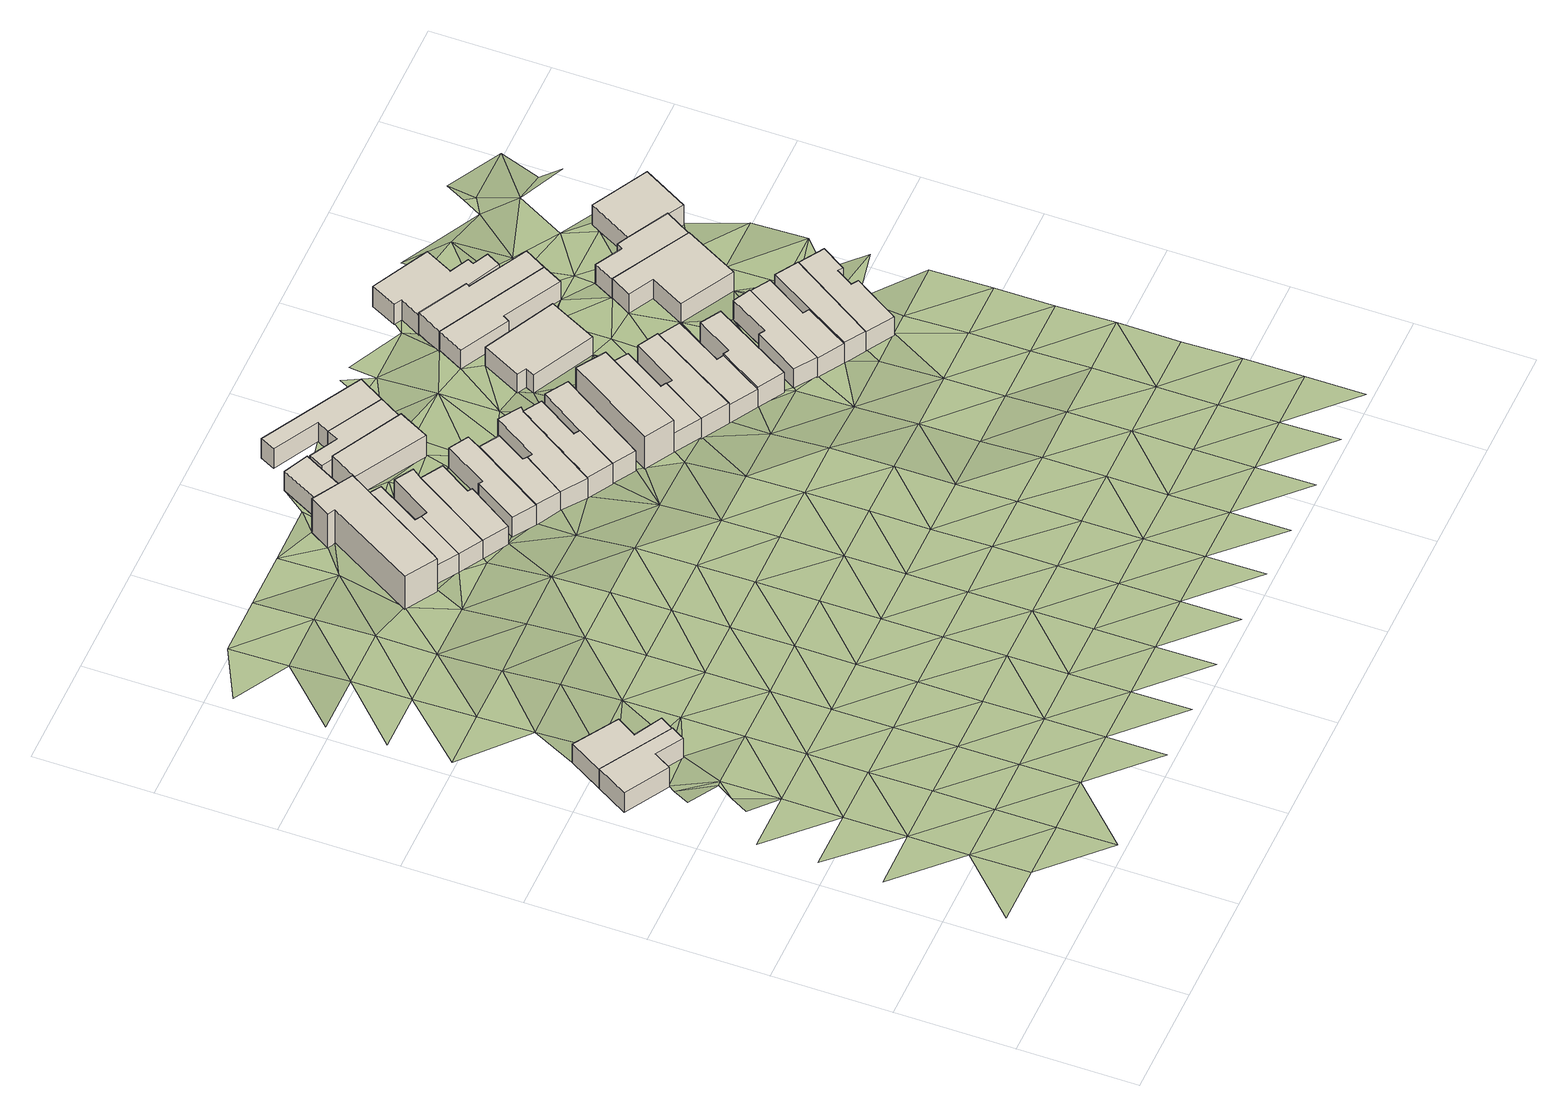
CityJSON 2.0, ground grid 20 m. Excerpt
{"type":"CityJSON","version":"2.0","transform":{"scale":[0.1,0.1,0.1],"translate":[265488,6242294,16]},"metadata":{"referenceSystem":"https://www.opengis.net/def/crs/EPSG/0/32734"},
"CityObjects":{
"building1":{"type":"Building","attributes":{"address":"Shelley Road Salt River Cape Town","building":"house","building:levels":"1","footprint":{"type":"Polygon"},"plus_code":"CVXJXJX8+X7R","ground_height":19.84,"building_height":4.1,"roof_height":23.94},"geometry":[{"type":"Solid","lod":"1","boundaries":[[[[0,1,2,3,4,5]],[[1,6,7,3,2]],[[6,8,9,7]],[[8,10,11,9]],[[10,12,13,11]],[[12,0,5,4,13]],[[4,3,7,9,11,13]],[[12,10,8,6,1,0]]]]}]},
"building2":{"type":"Building","attributes":{"address":"Shelley Road Salt River Cape Town","building":"house","building:levels":"1","footprint":{"type":"Polygon"},"plus_code":"CVXRXQXM+XRV","ground_height":19.46,"building_height":4.1,"roof_height":23.56},"geometry":[{"type":"Solid","lod":"1","boundaries":[[[[1,0,5,2]],[[0,14,15,5]],[[14,16,17,15]],[[16,18,19,17]],[[18,20,21,19]],[[20,1,2,21]],[[2,5,15,17,19,21]],[[20,18,16,14,0,1]]]]}]},
"building3":{"type":"Building","attributes":{"address":"52 Dove Street Salt River Cape Town","building":"house","building:levels":"2","footprint":{"type":"Polygon"},"plus_code":"C3X5X9XP+X6W","ground_height":17.91,"building_height":6.9,"roof_height":24.81},"geometry":[{"type":"Solid","lod":"1","boundaries":[[[[22,23,24,25,26,27]],[[23,28,29,25,24]],[[28,30,31,29]],[[30,32,33,31]],[[32,34,35,33]],[[34,36,37,35]],[[36,38,39,37]],[[38,22,27,26,39]],[[26,25,29,31,33,35,37,39]],[[38,36,34,32,30,28,23,22]]]]}]},
"building4":{"type":"Building","attributes":{"address":"50 Dove Street Salt River Cape Town","building":"house","building:levels":"1","footprint":{"type":"Polygon"},"plus_code":"C3XFXPXW+XJR","ground_height":17.96,"building_height":4.1,"roof_height":22.06},"geometry":[{"type":"Solid","lod":"1","boundaries":[[[[40,41,27,24]],[[41,42,43,27]],[[42,44,45,43]],[[44,46,47,45]],[[46,48,49,47]],[[48,40,24,49]],[[24,27,43,45,47,49]],[[48,46,44,42,41,40]]]]}]},
"building5":{"type":"Building","attributes":{"address":"48 Dove Street Salt River Cape Town","building":"house","building:levels":"1","footprint":{"type":"Polygon"},"plus_code":"C3XGXJXP+X8R","ground_height":17.96,"building_height":4.1,"roof_height":22.06},"geometry":[{"type":"Solid","lod":"1","boundaries":[[[[42,50,51,43]],[[50,52,53,54,51]],[[52,55,56,57,54,53]],[[55,58,59,57,56]],[[58,60,61,59]],[[60,44,45,61]],[[44,42,43,45]],[[43,51,54,57,59,61,45]],[[44,60,58,55,52,50,42]]]]}]},
"building6":{"type":"Building","attributes":{"address":"46 Dove Street Salt River Cape Town","building":"house","building:levels":"1","footprint":{"type":"Polygon"},"plus_code":"C3XQXQX2+XFV","ground_height":17.87,"building_height":4.1,"roof_height":21.97},"geometry":[{"type":"Solid","lod":"1","boundaries":[[[[50,62,63,64]],[[62,65,66,63]],[[65,67,68,66]],[[67,69,70,68]],[[69,52,53,70]],[[52,50,64,53]],[[64,63,66,68,70,53]],[[52,69,67,65,62,50]]]]}]},
"building7":{"type":"Building","attributes":{"address":"Salt River Cape Town","building":"house","building:levels":"1","footprint":{"type":"Polygon"},"plus_code":"C3XJX5X3+XQV","ground_height":17.28,"building_height":4.1,"roof_height":21.38},"geometry":[{"type":"Solid","lod":"1","boundaries":[[[[71,72,73,74]],[[72,75,76,73]],[[75,77,78,76]],[[77,71,74,78]],[[74,73,76,78]],[[77,75,72,71]]]]}]},
"building8":{"type":"Building","attributes":{"address":"44 Dove Street Salt River Cape Town","building":"house","building:levels":"1","footprint":{"type":"Polygon"},"plus_code":"C4X2X7X3+XWW","ground_height":18.02,"building_height":4.1,"roof_height":22.12},"geometry":[{"type":"Solid","lod":"1","boundaries":[[[[79,80,81,82]],[[80,83,84,81]],[[83,85,86,84]],[[85,87,88,86]],[[87,89,90,88]],[[89,91,92,90]],[[91,79,82,92]],[[82,81,84,86,88,90,92]],[[91,89,87,85,83,80,79]]]]}]},
"building9":{"type":"Building","attributes":{"address":"42 Dove Street Salt River Cape Town","building":"house","building:levels":"1","footprint":{"type":"Polygon"},"plus_code":"C4X6XWXQ+X3R","ground_height":18.12,"building_height":4.1,"roof_height":22.22},"geometry":[{"type":"Solid","lod":"1","boundaries":[[[[79,93,94,95,96,82]],[[93,97,98,95,94]],[[97,99,100,98]],[[99,101,102,100]],[[101,80,103,102]],[[80,79,82,96,103]],[[96,95,98,100,102,103]],[[80,101,99,97,93,79]]]]}]},
"building10":{"type":"Building","attributes":{"address":"Kingsley Road Salt River Cape Town","building":"house","building:levels":"1","footprint":{"type":"Polygon"},"plus_code":"C4X3XJXR+XFW","ground_height":17.87,"building_height":4.1,"roof_height":21.97},"geometry":[{"type":"Solid","lod":"1","boundaries":[[[[104,105,106,107,108,109]],[[105,110,111,107,106]],[[110,112,113,111]],[[112,104,109,108,113]],[[108,107,111,113]],[[112,110,105,104]]]]}]},
"building11":{"type":"Building","attributes":{"address":"40 Dove Street Salt River Cape Town","building":"house","building:levels":"1","footprint":{"type":"Polygon"},"plus_code":"C4XCX4XG+XQX","ground_height":18.12,"building_height":4.1,"roof_height":22.22},"geometry":[{"type":"Solid","lod":"1","boundaries":[[[[114,115,116,95]],[[115,117,118,116]],[[117,119,120,118]],[[119,121,122,120]],[[121,123,124,122]],[[123,125,98,124]],[[125,114,95,98]],[[95,116,118,120,122,124,98]],[[125,123,121,119,117,115,114]]]]}]},
"building12":{"type":"Building","attributes":{"address":"Kingsley Road Salt River Cape Town","building":"house","building:levels":"1","footprint":{"type":"Polygon"},"plus_code":"C4X6X7X9+XVV","ground_height":17.08,"building_height":4.1,"roof_height":21.18},"geometry":[{"type":"Solid","lod":"1","boundaries":[[[[126,127,128,109]],[[127,129,130,128]],[[129,131,132,130]],[[131,133,134,132]],[[133,135,136,134]],[[135,137,106,136]],[[137,126,109,106]],[[109,128,130,132,134,136,106]],[[137,135,133,131,129,127,126]]]]}]},
"building13":{"type":"Building","attributes":{"address":"38 Dove Street Salt River Cape Town","building":"house","building:levels":"1","footprint":{"type":"Polygon"},"plus_code":"C4XPXQX6+X8W","ground_height":18.33,"building_height":4.1,"roof_height":22.43},"geometry":[{"type":"Solid","lod":"1","boundaries":[[[[115,138,139,140,141,116]],[[138,142,143,140,139]],[[142,144,145,143]],[[144,146,147,145]],[[146,117,148,147]],[[117,115,116,141,148]],[[141,140,143,145,147,148]],[[117,146,144,142,138,115]]]]}]},
"building14":{"type":"Building","attributes":{"address":"Kingsley Road Salt River Cape Town","building":"house","building:levels":"1","footprint":{"type":"Polygon"},"plus_code":"C4X8XVX3+X7R","ground_height":17.08,"building_height":4.1,"roof_height":21.18},"geometry":[{"type":"Solid","lod":"1","boundaries":[[[[149,150,151,128]],[[150,152,153,154,151]],[[152,155,156,157,154,153]],[[155,158,159,157,156]],[[158,160,130,159]],[[160,149,128,130]],[[128,151,154,157,159,130]],[[160,158,155,152,150,149]]]]}]},
"building15":{"type":"Building","attributes":{"address":"36 Dove Street Salt River Cape Town","building":"house","building:levels":"1","footprint":{"type":"Polygon"},"plus_code":"C4XQXWXR+XQX","ground_height":18.32,"building_height":4.1,"roof_height":22.42},"geometry":[{"type":"Solid","lod":"1","boundaries":[[[[161,162,163,140]],[[162,164,165,163]],[[164,166,167,165]],[[166,168,143,167]],[[168,161,140,143]],[[140,163,165,167,143]],[[168,166,164,162,161]]]]}]},
"building16":{"type":"Building","attributes":{"address":"34 Dove Street Salt River Cape Town","building":"house","building:levels":"2","footprint":{"type":"Polygon"},"plus_code":"C5X4XHXC+XMR","ground_height":18.32,"building_height":6.9,"roof_height":25.22},"geometry":[{"type":"Solid","lod":"1","boundaries":[[[[169,170,171,172,173,174]],[[170,175,176,172,171]],[[175,177,178,176]],[[177,169,174,173,178]],[[173,172,176,178]],[[177,175,170,169]]]]}]},
"building17":{"type":"Building","attributes":{"address":"32 Dove Street Salt River Cape Town","building":"house","building:levels":"1","footprint":{"type":"Polygon"},"plus_code":"C5XCXCX5+XXW","ground_height":18.2,"building_height":4.1,"roof_height":22.3},"geometry":[{"type":"Solid","lod":"1","boundaries":[[[[169,179,180,174]],[[179,181,182,183,180]],[[181,184,185,186,183,182]],[[184,187,188,186,185]],[[187,170,171,188]],[[170,169,174,171]],[[174,180,183,186,188,171]],[[170,187,184,181,179,169]]]]}]},
"building18":{"type":"Building","attributes":{"address":"30 Dove Street Salt River Cape Town","building":"house","building:levels":"1","footprint":{"type":"Polygon"},"plus_code":"C5XFXXXQ+XWW","ground_height":18.15,"building_height":4.1,"roof_height":22.25},"geometry":[{"type":"Solid","lod":"1","boundaries":[[[[189,190,191,192]],[[190,193,194,195,191]],[[193,196,197,198,195,194]],[[196,199,200,198,197]],[[199,201,182,200]],[[201,189,192,182]],[[192,191,195,198,200,182]],[[201,199,196,193,190,189]]]]}]},
"building19":{"type":"Building","attributes":{"address":"28 Dove Street Salt River Cape Town","building":"house","building:levels":"1","footprint":{"type":"Polygon"},"plus_code":"C5XVX6XJ+XRR","ground_height":17.71,"building_height":4.1,"roof_height":21.81},"geometry":[{"type":"Solid","lod":"1","boundaries":[[[[190,202,203,204]],[[202,205,206,203]],[[205,207,208,206]],[[207,209,210,208]],[[209,193,194,210]],[[193,190,204,194]],[[204,203,206,208,210,194]],[[193,209,207,205,202,190]]]]}]},
"building20":{"type":"Building","attributes":{"address":"67 Kingsley Road Salt River Cape Town","building":"house","building:levels":"1","footprint":{"type":"Polygon"},"plus_code":"C5XHX9X4+XGW","ground_height":17.42,"building_height":4.1,"roof_height":21.52},"geometry":[{"type":"Solid","lod":"1","boundaries":[[[[211,212,213,214]],[[212,215,216,213]],[[215,217,218,216]],[[217,219,220,218]],[[219,221,222,220]],[[221,211,214,222]],[[214,213,216,218,220,222]],[[221,219,217,215,212,211]]]]}]},
"building21":{"type":"Building","attributes":{"address":"26 Dove Street Salt River Cape Town","building":"house","building:levels":"1","footprint":{"type":"Polygon"},"plus_code":"C5XWXVXM+XFX","ground_height":18.09,"building_height":4.1,"roof_height":22.19},"geometry":[{"type":"Solid","lod":"1","boundaries":[[[[202,223,224,225,226,203]],[[223,227,228,225,224]],[[227,229,230,228]],[[229,231,232,230]],[[231,205,233,232]],[[205,202,203,226,233]],[[226,225,228,230,232,233]],[[205,231,229,227,223,202]]]]}]},
"building22":{"type":"Building","attributes":{"address":"24 Dove Street Salt River Cape Town","building":"house","building:levels":"1","footprint":{"type":"Polygon"},"plus_code":"C6X5XWXH+XGV","ground_height":18.25,"building_height":4.1,"roof_height":22.35},"geometry":[{"type":"Solid","lod":"1","boundaries":[[[[234,235,236,237,238,239]],[[235,240,241,237,236]],[[240,242,243,241]],[[242,244,245,243]],[[244,246,247,245]],[[246,234,239,238,247]],[[238,237,241,243,245,247]],[[246,244,242,240,235,234]]]]}]},
"building23":{"type":"Building","attributes":{"address":"65 Kingsley Road Salt River Cape Town","building":"house","building:levels":"1","footprint":{"type":"Polygon"},"plus_code":"C5XMX7XW+X4W","ground_height":17.42,"building_height":4.1,"roof_height":21.52},"geometry":[{"type":"Solid","lod":"1","boundaries":[[[[248,249,250,251]],[[249,252,253,250]],[[252,254,255,253]],[[254,256,257,255]],[[256,258,259,257]],[[258,248,251,259]],[[251,250,253,255,257,259]],[[258,256,254,252,249,248]]]]}]},
"building24":{"type":"Building","attributes":{"address":"22 Dove Street Salt River Cape Town","building":"house","building:levels":"1","footprint":{"type":"Polygon"},"plus_code":"C6XGXJX3+X4X","ground_height":18.09,"building_height":4.1,"roof_height":22.19},"geometry":[{"type":"Solid","lod":"1","boundaries":[[[[260,261,262,239]],[[261,263,264,262]],[[263,265,266,264]],[[265,267,268,266]],[[267,269,236,268]],[[269,260,239,236]],[[239,262,264,266,268,236]],[[269,267,265,263,261,260]]]]}]},
"building25":{"type":"Building","attributes":{"address":"63 Kingsley Road Salt River Cape Town","building":"house","building:levels":"1","footprint":{"type":"Polygon"},"plus_code":"C5XVXXXJ+XCV","ground_height":17.39,"building_height":4.1,"roof_height":21.49},"geometry":[{"type":"Solid","lod":"1","boundaries":[[[[270,271,272,250,273,274]],[[271,275,251,250,272]],[[275,276,277,251]],[[276,278,279,277]],[[278,280,281,279]],[[280,270,274,273,281]],[[273,250,251,277,279,281]],[[280,278,276,275,271,270]]]]}]},
"building26":{"type":"Building","attributes":{"address":"20 Dove Street Salt River Cape Town","building":"house","building:levels":"1","footprint":{"type":"Polygon"},"plus_code":"C6XHXQXR+XXW","ground_height":18.25,"building_height":4.1,"roof_height":22.35},"geometry":[{"type":"Solid","lod":"1","boundaries":[[[[261,282,283,284,285,262]],[[282,286,287,288,284,283]],[[286,289,290,291,288,287]],[[289,263,292,291,290]],[[263,261,262,285,292]],[[285,284,288,291,292]],[[263,289,286,282,261]]]]}]},
"building27":{"type":"Building","attributes":{"address":"61 Kingsley Road Salt River Cape Town","building":"house","building:levels":"1","footprint":{"type":"Polygon"},"plus_code":"C5XQXWX5+XCR","ground_height":16.8,"building_height":4.1,"roof_height":20.9},"geometry":[{"type":"Solid","lod":"1","boundaries":[[[[293,294,295,274]],[[294,296,297,295]],[[296,298,299,297]],[[298,300,301,299]],[[300,302,303,301]],[[302,304,305,303]],[[304,306,307,305]],[[306,308,309,307]],[[308,310,311,309]],[[310,312,313,311]],[[312,293,274,313]],[[274,295,297,299,301,303,305,307,309,311,313]],[[312,310,308,306,304,302,300,298,296,294,293]]]]}]},
"building28":{"type":"Building","attributes":{"address":"18 Dove Street Salt River Cape Town","building":"house","building:levels":"1","footprint":{"type":"Polygon"},"plus_code":"C6XVX4XC+X5R","ground_height":18.23,"building_height":4.1,"roof_height":22.33},"geometry":[{"type":"Solid","lod":"1","boundaries":[[[[314,315,316,317]],[[315,318,319,316]],[[318,320,321,319]],[[320,322,323,321]],[[322,324,325,323]],[[324,326,327,325]],[[326,328,287,327]],[[328,314,317,287]],[[317,316,319,321,323,325,327,287]],[[328,326,324,322,320,318,315,314]]]]}]},
"building29":{"type":"Building","attributes":{"address":"46 Chatham Road Salt River Cape Town","building":"house","building:levels":"1","footprint":{"type":"Polygon"},"plus_code":"C6XJXQXC+X6V","ground_height":17.71,"building_height":4.1,"roof_height":21.81},"geometry":[{"type":"Solid","lod":"1","boundaries":[[[[329,330,331,332,333,334]],[[330,335,336,332,331]],[[335,337,338,336]],[[337,339,340,338]],[[339,341,342,340]],[[341,329,334,333,342]],[[333,332,336,338,340,342]],[[341,339,337,335,330,329]]]]}]},
"building30":{"type":"Building","attributes":{"address":"44 Chatham Road Salt River Cape Town","building":"house","building:levels":"1","footprint":{"type":"Polygon"},"plus_code":"C6XPXGX9+X4R","ground_height":17.55,"building_height":4.1,"roof_height":21.65},"geometry":[{"type":"Solid","lod":"1","boundaries":[[[[343,344,345,334]],[[344,346,347,348,345]],[[346,349,350,351,348,347]],[[349,352,353,351,350]],[[352,354,355,353]],[[354,356,331,355]],[[356,343,334,331]],[[334,345,348,351,353,355,331]],[[356,354,352,349,346,344,343]]]]}]},
"building31":{"type":"Building","attributes":{"address":"42A Chatham Road Salt River Cape Town","building":"house","building:levels":"1","footprint":{"type":"Polygon"},"plus_code":"C7X4XGXQ+XJV","ground_height":17.21,"building_height":4.1,"roof_height":21.31},"geometry":[{"type":"Solid","lod":"1","boundaries":[[[[357,358,359,347]],[[358,360,361,359]],[[360,362,363,361]],[[362,364,365,363]],[[364,357,347,365]],[[347,359,361,363,365]],[[364,362,360,358,357]]]]}]},
"terrain1":{"type":"TINRelief","geometry":[{"type":"CompositeSurface","lod":"1","boundaries":[[[366,367,368]],[[369,368,370]],[[368,367,371]],[[372,370,373]],[[367,374,371]],[[375,370,368]],[[376,377,373]],[[375,368,371]],[[378,379,376]],[[380,373,370]],[[375,381,370]],[[382,371,374]],[[383,384,385]],[[376,386,378]],[[383,378,386]],[[380,370,381]],[[386,387,384]],[[384,383,386]],[[371,382,375]],[[388,376,373]],[[387,386,389]],[[388,373,380]],[[389,390,387]],[[381,375,391]],[[386,376,392]],[[375,382,391]],[[388,392,376]],[[389,386,392]],[[380,381,393]],[[394,20,18]],[[20,394,395]],[[393,381,391]],[[396,397,395]],[[398,399,18]],[[388,380,400]],[[401,402,389]],[[382,403,391]],[[401,389,392]],[[404,397,396]],[[393,400,380]],[[399,402,401]],[[394,18,405]],[[403,382,406]],[[407,395,394]],[[405,18,399]],[[393,391,408]],[[392,388,409]],[[410,404,411]],[[400,412,388]],[[401,405,399]],[[391,403,408]],[[405,407,394]],[[413,396,395]],[[392,409,401]],[[409,388,412]],[[414,400,393]],[[415,416,411]],[[408,414,393]],[[395,407,413]],[[417,404,396]],[[401,418,405]],[[419,412,400]],[[401,409,418]],[[420,408,403]],[[421,415,422]],[[417,396,413]],[[400,414,419]],[[423,411,404]],[[403,424,420]],[[407,405,425]],[[418,426,405]],[[412,427,409]],[[404,417,423]],[[412,419,428]],[[414,408,429]],[[407,425,413]],[[415,411,430]],[[431,408,420]],[[425,405,426]],[[427,412,428]],[[414,429,419]],[[430,422,415]],[[432,418,409]],[[429,408,431]],[[411,423,430]],[[413,433,417]],[[433,413,425]],[[427,432,409]],[[428,419,434]],[[435,426,418]],[[417,436,423]],[[437,431,420]],[[429,434,419]],[[422,430,438]],[[437,420,439]],[[440,417,433]],[[418,432,435]],[[441,425,426]],[[440,436,417]],[[442,427,428]],[[434,443,428]],[[444,429,431]],[[430,423,445]],[[437,446,431]],[[441,426,435]],[[447,433,425]],[[423,436,445]],[[442,428,443]],[[429,444,434]],[[430,445,438]],[[448,432,427]],[[444,431,446]],[[449,436,440]],[[433,447,440]],[[425,441,447]],[[448,427,442]],[[450,443,434]],[[451,435,432]],[[452,449,440]],[[446,437,453]],[[434,444,450]],[[454,438,445]],[[449,452,41]],[[437,455,453]],[[440,447,456]],[[432,448,451]],[[440,456,452]],[[436,457,445]],[[441,435,458]],[[444,446,459]],[[442,443,460]],[[443,450,461]],[[441,458,447]],[[453,459,446]],[[458,435,451]],[[454,445,32]],[[442,460,448]],[[452,456,462]],[[460,443,461]],[[457,32,445]],[[450,444,463]],[[447,464,456]],[[459,463,444]],[[464,462,456]],[[30,454,32]],[[448,465,451]],[[466,447,458]],[[447,466,464]],[[467,461,450]],[[465,448,460]],[[468,459,453]],[[454,30,469]],[[463,467,450]],[[451,470,458]],[[468,453,471]],[[472,464,473]],[[465,470,451]],[[466,473,464]],[[474,48,475]],[[30,476,469]],[[459,477,463]],[[461,478,460]],[[476,30,479]],[[464,472,65]],[[467,480,461]],[[474,481,58]],[[466,458,482]],[[477,459,468]],[[483,473,466]],[[476,479,484]],[[474,58,48]],[[470,482,458]],[[478,461,480]],[[476,485,469]],[[486,48,479]],[[487,467,463]],[[488,65,472]],[[489,465,460]],[[479,490,484]],[[490,479,48]],[[487,463,477]],[[483,466,491]],[[466,482,491]],[[465,489,470]],[[460,478,489]],[[492,484,490]],[[493,48,58]],[[69,67,65]],[[493,490,48]],[[494,480,467]],[[65,488,69]],[[468,495,477]],[[496,69,488]],[[492,77,484]],[[58,55,493]],[[467,487,494]],[[490,105,492]],[[69,55,52]],[[497,495,468]],[[498,491,482]],[[499,482,470]],[[77,492,500]],[[69,496,85]],[[470,489,501]],[[490,493,502]],[[85,55,69]],[[480,503,478]],[[480,494,504]],[[502,493,55]],[[487,477,505]],[[482,506,498]],[[495,507,477]],[[470,501,499]],[[55,85,502]],[[478,503,489]],[[506,482,508]],[[503,480,504]],[[499,508,482]],[[487,505,494]],[[509,510,101]],[[500,511,512]],[[505,477,507]],[[513,101,510]],[[514,500,512]],[[502,85,83]],[[515,83,80]],[[515,80,101]],[[516,501,489]],[[504,494,517]],[[513,518,101]],[[516,489,503]],[[502,83,519]],[[520,507,495]],[[499,521,508]],[[515,518,83]],[[515,101,518]],[[505,517,494]],[[501,522,499]],[[519,523,502]],[[495,524,520]],[[525,501,516]],[[499,522,521]],[[506,508,175]],[[526,527,528]],[[522,501,525]],[[504,529,503]],[[517,530,504]],[[531,505,507]],[[519,83,532]],[[507,520,533]],[[532,83,518]],[[516,503,529]],[[519,532,523]],[[529,504,530]],[[528,527,534]],[[119,535,518]],[[528,119,117]],[[505,531,517]],[[531,507,533]],[[523,532,127]],[[506,175,164]],[[119,528,534]],[[536,522,525]],[[119,534,535]],[[518,535,532]],[[537,525,516]],[[538,530,517]],[[516,529,537]],[[539,536,525]],[[533,520,540]],[[534,541,535]],[[150,127,542]],[[517,531,538]],[[542,127,532]],[[215,534,164]],[[543,540,520]],[[215,541,534]],[[529,530,544]],[[539,525,545]],[[545,525,537]],[[252,532,535]],[[546,150,542]],[[533,547,531]],[[175,548,164]],[[221,535,541]],[[530,538,544]],[[164,548,215]],[[212,541,215]],[[540,547,533]],[[549,187,550]],[[170,548,175]],[[551,187,549]],[[252,535,221]],[[552,537,529]],[[539,545,553]],[[542,532,249]],[[531,554,538]],[[529,544,552]],[[252,249,532]],[[553,545,555]],[[537,556,545]],[[548,557,215]],[[547,554,531]],[[187,551,196]],[[548,170,557]],[[556,555,545]],[[558,559,542]],[[557,170,187]],[[544,538,560]],[[561,556,537]],[[244,553,555]],[[552,562,537]],[[540,563,547]],[[252,221,254]],[[249,558,542]],[[557,187,196]],[[554,560,538]],[[561,537,562]],[[564,563,540]],[[229,565,566]],[[552,544,567]],[[568,229,566]],[[557,196,569]],[[570,554,547]],[[196,193,569]],[[553,244,227]],[[560,567,544]],[[249,270,558]],[[209,565,229]],[[219,254,221]],[[563,570,547]],[[562,571,561]],[[572,562,552]],[[569,219,557]],[[573,558,270]],[[574,256,254]],[[193,209,575]],[[558,573,576]],[[567,577,552]],[[193,335,569]],[[571,562,572]],[[244,242,240]],[[560,554,578]],[[552,577,572]],[[574,254,219]],[[570,579,554]],[[575,209,229]],[[240,227,244]],[[575,335,193]],[[229,227,575]],[[567,560,578]],[[574,258,256]],[[554,579,578]],[[330,219,569]],[[575,227,240]],[[574,219,258]],[[569,335,330]],[[577,580,572]],[[335,575,337]],[[581,582,267]],[[577,567,583]],[[258,219,330]],[[240,341,575]],[[584,585,586]],[[583,567,578]],[[587,572,580]],[[235,341,240]],[[582,289,267]],[[354,258,330]],[[577,588,580]],[[235,267,341]],[[585,584,589]],[[590,248,258]],[[588,577,583]],[[590,258,354]],[[591,592,593]],[[267,289,341]],[[594,595,593]],[[596,587,597]],[[248,590,589]],[[598,341,289]],[[596,597,599]],[[580,600,587]],[[598,289,286]],[[601,595,585]],[[601,585,589]],[[354,349,590]],[[600,580,588]],[[598,602,341]],[[591,593,603]],[[604,349,354]],[[593,595,603]],[[603,605,591]],[[587,606,597]],[[601,603,595]],[[602,329,341]],[[607,589,590]],[[601,589,607]],[[349,608,590]],[[286,609,598]],[[326,597,606]],[[609,602,598]],[[609,286,326]],[[608,349,610]],[[607,590,608]],[[605,603,611]],[[611,603,601]],[[612,329,602]],[[610,613,608]],[[607,614,601]],[[609,612,602]],[[329,615,616]],[[613,607,608]],[[614,611,601]],[[612,615,329]],[[607,613,617]],[[618,619,611]],[[611,614,618]],[[620,619,618]],[[621,618,614]],[[614,622,623]],[[621,620,618]],[[623,621,614]]]}]}
},
"vertices":[
[151,700,35],[32,771,35],[32,771,76],[32,771,79],[151,700,79],[151,700,76],[0,718,35],[0,718,79],[74,674,35],[74,674,79],[92,704,35],[92,704,79],[137,677,35],[137,677,79],
[166,724,35],[166,724,76],[119,749,35],[119,749,76],[140,783,35],[140,783,76],[66,829,35],[66,829,76],
[337,1163,13],[430,1317,13],[430,1317,61],[430,1317,88],[337,1163,88],[337,1163,61],[442,1337,13],[442,1337,88],[375,1376,13],[375,1376,88],[354,1342,13],[354,1342,88],[366,1335,13],[366,1335,88],[279,1187,13],[279,1187,88],[331,1155,13],[331,1155,88],
[430,1317,19],[337,1163,19],[376,1138,19],[376,1138,61],[426,1219,19],[426,1219,61],[416,1225,19],[416,1225,61],[460,1298,19],[460,1298,61],
[415,1115,19],[415,1115,61],[499,1250,19],[499,1250,60],[499,1250,61],[511,1266,19],[511,1266,60],[511,1266,61],[480,1285,19],[480,1285,61],[436,1214,19],[436,1214,61],
[457,1090,19],[457,1090,60],[415,1115,60],[508,1169,19],[508,1169,60],[501,1174,19],[501,1174,60],[535,1228,19],[535,1228,60],
[440,1447,12],[401,1374,12],[401,1374,54],[440,1447,54],[441,1351,12],[441,1351,54],[482,1427,12],[482,1427,54],
[512,1067,17],[590,1191,17],[590,1191,61],[512,1067,61],[603,1214,17],[603,1214,61],[571,1233,17],[571,1233,61],[527,1160,17],[527,1160,61],[520,1164,17],[520,1164,61],[475,1091,17],[475,1091,61],
[550,1043,17],[550,1043,61],[550,1043,62],[512,1067,62],[597,1116,17],[597,1116,62],[591,1121,17],[591,1121,62],[622,1171,17],[622,1171,62],[590,1191,62],
[610,1326,12],[491,1390,12],[491,1390,52],[491,1390,60],[610,1326,60],[610,1326,52],[464,1342,12],[464,1342,60],[583,1274,12],[583,1274,60],
[550,1043,16],[591,1015,16],[591,1015,62],[681,1156,16],[681,1156,62],[689,1163,16],[689,1163,62],[653,1186,16],[653,1186,62],[605,1111,16],[605,1111,62],[597,1116,16],
[610,1326,11],[634,1367,11],[634,1367,52],[542,1418,11],[542,1418,52],[533,1399,11],[533,1399,52],[486,1424,11],[486,1424,52],[473,1400,11],[473,1400,52],[491,1390,11],
[631,991,16],[631,991,62],[631,991,64],[591,1015,64],[676,1062,16],[676,1062,64],[666,1068,16],[666,1068,64],[710,1138,16],[710,1138,64],[681,1156,64],
[634,1367,9],[660,1411,9],[660,1411,52],[491,1505,9],[491,1505,50],[491,1505,52],[478,1480,9],[478,1480,50],[478,1480,52],[554,1438,9],[554,1438,52],[542,1418,9],
[631,991,20],[668,968,20],[668,968,64],[762,1116,20],[762,1116,64],[725,1139,20],[725,1139,64],[676,1062,20],
[724,929,20],[815,1076,20],[815,1076,63],[815,1076,92],[724,929,92],[724,929,63],[769,1106,20],[769,1106,92],[676,957,20],[676,957,92],
[768,902,20],[768,902,63],[815,978,20],[815,978,62],[815,978,63],[806,983,20],[806,983,62],[806,983,63],[850,1054,20],[850,1054,63],
[768,902,17],[813,875,17],[813,875,62],[768,902,62],[905,1028,17],[905,1028,58],[905,1028,62],[871,1047,17],[871,1047,58],[871,1047,62],[824,972,17],[824,972,62],[815,978,17],
[859,847,17],[859,847,58],[813,875,58],[904,921,17],[904,921,58],[893,927,17],[893,927,58],[941,1007,17],[941,1007,58],
[754,1195,14],[770,1187,14],[770,1187,55],[754,1195,55],[763,1172,14],[763,1172,55],[868,1119,14],[868,1119,55],[909,1200,14],[909,1200,55],[788,1261,14],[788,1261,55],
[902,821,17],[902,821,58],[902,821,62],[859,847,62],[983,957,17],[983,957,62],[950,977,17],[950,977,62],[913,916,17],[913,916,62],[904,921,62],
[948,786,21],[1038,932,21],[1038,932,62],[1038,932,64],[948,786,64],[948,786,62],[1009,947,21],[1009,947,64],[969,880,21],[969,880,64],[959,886,21],[959,886,64],[913,810,21],[913,810,64],
[973,1240,14],[792,1337,14],[792,1337,55],[973,1240,55],[768,1293,14],[768,1293,55],[851,1248,14],[851,1248,55],[857,1259,14],[857,1259,55],[955,1206,14],[955,1206,55],
[948,786,19],[991,760,19],[991,760,62],[1036,835,19],[1036,835,62],[1026,841,19],[1026,841,62],[1070,912,19],[1070,912,62],[1038,932,19],
[816,1380,8],[792,1337,8],[792,1337,49],[816,1380,55],[816,1380,49],[973,1240,8],[994,1277,8],[994,1277,55],[895,1330,8],[895,1330,55],[898,1336,8],[898,1336,55],
[1024,738,19],[1024,738,62],[1024,738,64],[991,760,64],[1118,886,19],[1118,886,63],[1118,886,64],[1081,909,19],[1081,909,63],[1081,909,64],[1036,835,64],
[816,1380,4],[898,1336,4],[898,1336,49],[958,1307,4],[958,1307,49],[971,1331,4],[971,1331,49],[945,1344,4],[945,1344,49],[950,1354,4],[950,1354,49],[918,1370,4],[918,1370,49],[942,1417,4],[942,1417,49],[845,1467,4],[845,1467,49],[823,1423,4],[823,1423,49],[836,1416,4],[836,1416,49],
[1024,738,17],[1069,710,17],[1069,710,63],[1024,738,63],[1118,788,17],[1118,788,63],[1107,795,17],[1107,795,63],[1125,824,17],[1125,824,63],[1133,819,17],[1133,819,63],[1159,860,17],[1159,860,63],[1118,886,17],
[1118,1063,16],[987,1135,16],[987,1135,56],[987,1135,58],[1118,1063,58],[1118,1063,56],[966,1100,16],[966,1100,58],[1008,1077,16],[1008,1077,58],[977,1020,16],[977,1020,58],[1068,970,16],[1068,970,58],
[1118,1063,14],[1144,1108,14],[1144,1108,56],[1077,1145,14],[1077,1145,53],[1077,1145,56],[1057,1155,14],[1057,1155,53],[1057,1155,56],[1051,1145,14],[1051,1145,56],[1006,1170,14],[1006,1170,56],[987,1135,14],
[1077,1145,9],[1144,1108,9],[1144,1108,53],[1171,1093,9],[1171,1093,53],[1214,1170,9],[1214,1170,53],[1120,1221,9],[1120,1221,53],
[7,100,45],[107,100,45],[107,200,44],[7,300,44],[107,300,44],[208,100,44],[7,405,44],[107,405,44],[208,0,45],[208,200,43],[107,505,44],[7,505,44],[82,576,42],[63,545,44],[208,405,42],[208,300,43],[308,100,43],[99,604,42],[66,663,38],[49,634,42],[107,605,42],[74,674,38],[208,505,42],[137,677,38],[92,704,38],[308,200,42],[208,605,41],[308,300,42],[107,805,35],[107,905,29],[107,1000,25],[7,1000,25],[119,749,38],[166,724,40],[308,405,41],[208,710,40],[151,700,38],[408,100,43],[107,1105,21],[208,805,39],[408,0,44],[208,905,34],[408,200,42],[308,605,40],[7,1105,21],[107,1205,21],[308,505,41],[208,1000,26],[408,300,41],[107,1305,15],[7,1205,21],[208,1105,20],[308,710,40],[408,405,41],[508,100,42],[16,1359,12],[107,1405,12],[208,1205,20],[508,0,44],[308,905,37],[308,805,39],[408,605,40],[408,505,40],[508,300,41],[208,1305,16],[508,200,42],[408,710,39],[308,1000,29],[508,405,41],[408,805,38],[279,1187,19],[608,100,42],[208,1405,12],[608,0,43],[308,1105,19],[408,905,37],[508,605,39],[508,505,40],[608,300,40],[308,1305,13],[608,200,41],[408,1000,33],[508,710,39],[331,1155,19],[608,405,40],[508,805,37],[376,1138,22],[708,100,42],[308,1405,10],[708,0,43],[408,1105,22],[366,1335,20],[508,905,35],[708,200,41],[608,605,39],[608,505,39],[415,1115,22],[708,300,40],[457,1090,22],[608,710,38],[508,1000,25],[708,405,40],[808,100,41],[408,1405,13],[608,805,36],[808,0,43],[475,1091,20],[512,1067,20],[426,1219,20],[416,1225,20],[401,1374,13],[808,200,40],[708,605,38],[442,1337,20],[708,505,38],[436,1214,20],[608,905,30],[550,1043,25],[441,1351,20],[440,1447,13],[430,1317,20],[808,300,39],[520,1164,19],[708,710,36],[464,1342,19],[591,1015,22],[473,1400,12],[508,1305,19],[808,405,39],[908,100,38],[527,1160,19],[908,0,39],[631,991,22],[708,905,24],[486,1424,12],[708,805,33],[583,1274,17],[808,605,36],[808,505,37],[908,300,37],[668,968,23],[908,200,37],[676,957,23],[591,1121,21],[597,1116,21],[533,1399,12],[542,1418,12],[605,1111,21],[554,1438,12],[608,1205,17],[808,710,35],[908,405,37],[653,1186,17],[608,1305,17],[1008,100,38],[724,929,24],[768,902,21],[610,1326,17],[1008,0,39],[808,805,27],[666,1068,23],[676,1062,23],[710,1138,23],[908,605,30],[908,505,32],[1008,300,37],[708,1305,15],[1008,200,37],[725,1139,23],[708,1205,15],[813,875,21],[908,710,25],[1008,405,37],[859,847,22],[1108,100,37],[754,1195,16],[708,1405,9],[1108,0,39],[1008,505,32],[908,805,22],[684,1455,7],[1108,200,35],[808,1105,20],[815,978,22],[806,983,22],[824,972,22],[1008,605,30],[902,821,22],[1108,300,34],[913,810,22],[948,786,22],[868,1119,16],[808,1405,8],[712,1451,9],[1108,405,34],[991,760,22],[1008,710,25],[1209,100,37],[1209,0,38],[893,927,21],[904,921,21],[1108,505,31],[913,916,21],[908,1105,15],[1209,200,36],[1024,738,25],[1069,710,26],[836,1416,8],[908,1205,14],[977,1020,17],[823,1423,8],[1108,605,30],[1209,405,33],[1209,300,33],[1108,710,26],[1026,841,22],[1036,835,22],[1209,505,29],[895,1330,14],[958,1307,14],[898,1336,14],[1118,788,22],[1209,605,29],[994,1277,14],[1008,1205,14],[942,1417,8],[918,1370,8],[950,1354,8],[945,1344,14],[971,1331,14],[1107,795,22],[1133,819,22],[1108,905,19],[1125,824,22],[1209,710,26],[1008,1305,14],[1108,1000,16],[1008,1405,8],[1051,1145,16],[943,1460,5],[1209,805,22],[1082,1258,12],[1108,1205,12],[1209,905,17],[1077,1145,16],[1079,1387,5],[1209,1000,13],[1120,1221,12],[1127,1341,12],[1171,1093,12],[1144,1108,16],[1220,1183,9],[1108,1405,5],[1098,1421,5],[1117,1455,3],[1209,1405,2],[1209,1305,9],[1179,1332,9]
]}
